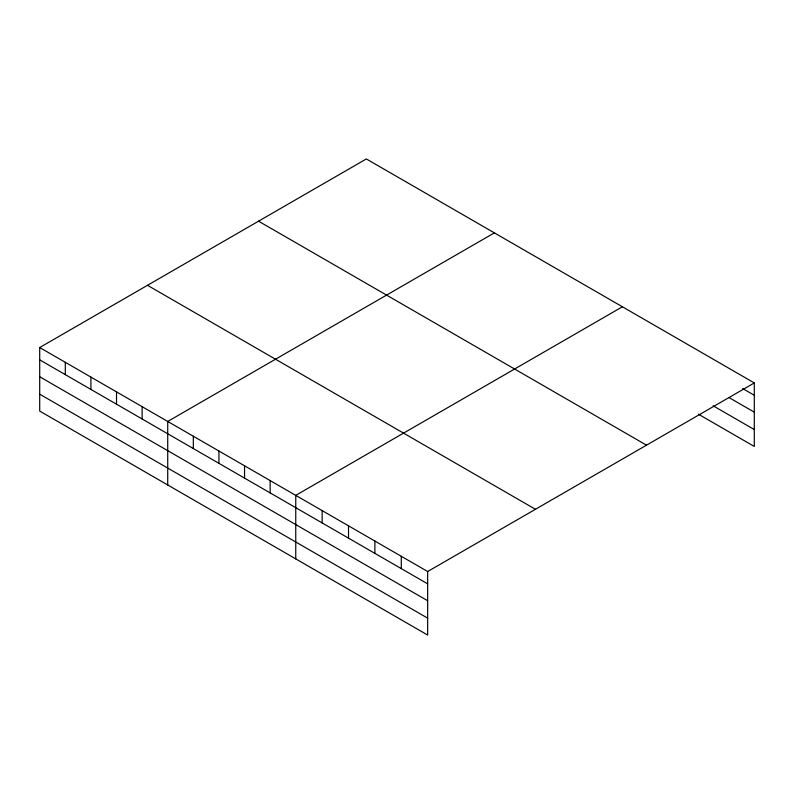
<?xml version="1.0" encoding="UTF-8"?>
<svg xmlns="http://www.w3.org/2000/svg" width="794" height="794" viewBox="0 0 794 794"><rect width="100%" height="100%" fill="white"/><g stroke="black" fill="none" stroke-linecap="round" stroke-linejoin="round"><path stroke-width="1.19" d="M39.7 347.534L427.658 571.521L427.658 635.051L39.7 411.064L39.7 347.534L366.342 158.949L754.3 382.936L754.3 446.466L698.373 414.17M494.364 232.87L167.723 421.455L167.723 484.975M622.397 306.782L295.755 495.367L295.755 558.897M427.658 571.521L754.3 382.936M742.688 388.554L754.3 395.253M728.971 397.536L754.3 412.155M713.141 405.803L754.3 429.564M258.546 221.189L646.505 445.166M147.495 285.304L535.454 509.291M39.7 359.851L427.658 583.838M39.7 376.753L427.658 600.74M39.7 394.161L427.658 618.149M401.278 556.286L401.278 568.613M374.897 541.061L374.897 553.378M348.516 525.827L348.516 538.143M322.136 510.602L322.136 522.918M270.149 480.578L270.149 492.905M244.542 465.8L244.542 478.117M218.936 451.022L218.936 463.339M193.329 436.234L193.329 448.55M142.126 406.667L142.126 418.984M116.52 391.889L116.52 404.206M90.913 377.1L90.913 389.417M65.306 362.322L65.306 374.639"/></g></svg>
